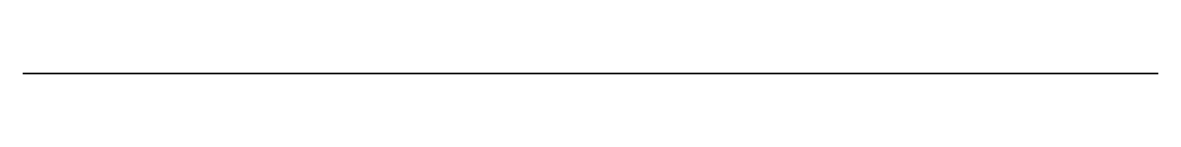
# Model space of a CAD drawing. Header units: millimetres. Extents: x 2.6 to 18.6, y 0 to 0.
import ezdxf

# ---------------------------------------------------------------- set-up
doc = ezdxf.new("R2010")
doc.units = ezdxf.units.MM
doc.layers.get('0').update_dxf_attribs({"color": 173, "true_color": 0x5858e1})

msp = doc.modelspace()

# ---------------------------------------------------------------- linework, layer by layer
at = {"color": 154, "true_color": 0x1c59b1}
msp.add_polyline3d([(15.269, 0, 7.699), (14.713, 0, 6.631), (14.584, 0, 6.361), (14.467, 0, 6.087), (14.415, 0, 5.947), (14.368, 0, 5.806), (14.326, 0, 5.662), (14.29, 0, 5.516), (14.232, 0, 5.219), (14.189, 0, 4.92), (14.162, 0, 4.618), (14.15, 0, 4.316), (14.153, 0, 4.013), (14.172, 0, 3.711), (14.205, 0, 3.41), (14.254, 0, 3.112), (14.283, 0, 2.972), (14.318, 0, 2.834), (14.358, 0, 2.698), (14.403, 0, 2.563), (14.506, 0, 2.296), (14.626, 0, 2.034), (14.76, 0, 1.775), (14.907, 0, 1.52), (15.231, 0, 1.017), (16.626, 0, -0.989), (16.829, 0, -1.336), (17.019, 0, -1.689), (17.196, 0, -2.05), (17.36, 0, -2.417), (17.51, 0, -2.79), (17.647, 0, -3.169), (17.771, 0, -3.553), (17.88, 0, -3.943), (18.036, 0, -4.63), (18.148, 0, -5.325), (18.215, 0, -6.023), (18.237, 0, -6.724), (18.215, 0, -7.425), (18.148, 0, -8.124), (18.036, 0, -8.818), (17.88, 0, -9.506), (17.68, 0, -10.182), (17.438, 0, -10.843), (17.155, 0, -11.485), (16.832, 0, -12.107), (16.47, 0, -12.708), (16.07, 0, -13.284), (15.633, 0, -13.835), (15.161, 0, -14.359), (15.574, 0, -14.638), (15.969, 0, -14.943), (16.344, 0, -15.271), (16.697, 0, -15.623), (17.029, 0, -15.998), (17.337, 0, -16.395), (17.619, 0, -16.81), (17.874, 0, -17.24), (17.985, 0, -17.454), (18.084, 0, -17.674), (18.172, 0, -17.897), (18.25, 0, -18.126), (18.318, 0, -18.357), (18.378, 0, -18.593), (18.471, 0, -19.073), (18.536, 0, -19.562), (18.576, 0, -20.058), (18.602, 0, -21.057), (18.602, 0, -81.376), (2.639, 0, -81.376), (2.639, 0, 21.477), (11.176, 0, 21.477), (11.32, 0, 21.473), (11.463, 0, 21.461), (11.605, 0, 21.441), (11.745, 0, 21.414), (11.884, 0, 21.38), (12.02, 0, 21.339), (12.155, 0, 21.291), (12.287, 0, 21.236), (12.417, 0, 21.176), (12.544, 0, 21.109), (12.668, 0, 21.037), (12.789, 0, 20.96), (12.908, 0, 20.877), (13.022, 0, 20.789), (13.133, 0, 20.697), (13.241, 0, 20.6), (13.344, 0, 20.499), (13.442, 0, 20.394), (13.535, 0, 20.285), (13.623, 0, 20.172), (13.706, 0, 20.056), (13.784, 0, 19.936), (13.856, 0, 19.813), (13.922, 0, 19.687), (13.984, 0, 19.559), (14.039, 0, 19.427), (14.089, 0, 19.294), (14.133, 0, 19.158), (14.171, 0, 19.02), (14.203, 0, 18.88), (14.228, 0, 18.739), (14.248, 0, 18.596), (14.257, 0, 18.489), (14.262, 0, 18.383), (14.261, 0, 18.277), (14.255, 0, 18.171), (14.245, 0, 18.065), (14.23, 0, 17.96), (14.211, 0, 17.855), (14.188, 0, 17.75), (14.13, 0, 17.543), (14.058, 0, 17.339), (13.974, 0, 17.138), (13.88, 0, 16.942), (13.823, 0, 16.823), (13.8, 0, 16.768), (13.781, 0, 16.716), (13.766, 0, 16.666), (13.761, 0, 16.642), (13.756, 0, 16.618), (13.752, 0, 16.594), (13.75, 0, 16.571), (13.748, 0, 16.548), (13.748, 0, 16.525), (13.748, 0, 16.502), (13.75, 0, 16.48), (13.753, 0, 16.457), (13.757, 0, 16.435), (13.762, 0, 16.412), (13.768, 0, 16.389), (13.776, 0, 16.366), (13.785, 0, 16.343), (13.794, 0, 16.319), (13.805, 0, 16.295), (13.831, 0, 16.246), (13.861, 0, 16.194), (13.897, 0, 16.14), (14.792, 0, 14.913), (15.004, 0, 14.601), (15.201, 0, 14.281), (15.292, 0, 14.117), (15.377, 0, 13.949), (15.456, 0, 13.777), (15.528, 0, 13.602), (15.655, 0, 13.243), (15.763, 0, 12.879), (15.853, 0, 12.51), (15.923, 0, 12.137), (15.975, 0, 11.762), (16.006, 0, 11.384), (16.019, 0, 11.004), (16.012, 0, 10.623), (15.986, 0, 10.244), (15.94, 0, 9.866), (15.875, 0, 9.493), (15.791, 0, 9.123), (15.688, 0, 8.758), (15.567, 0, 8.398), (15.427, 0, 8.045)], close=True, dxfattribs=at)

doc.saveas('drawing.dxf')
